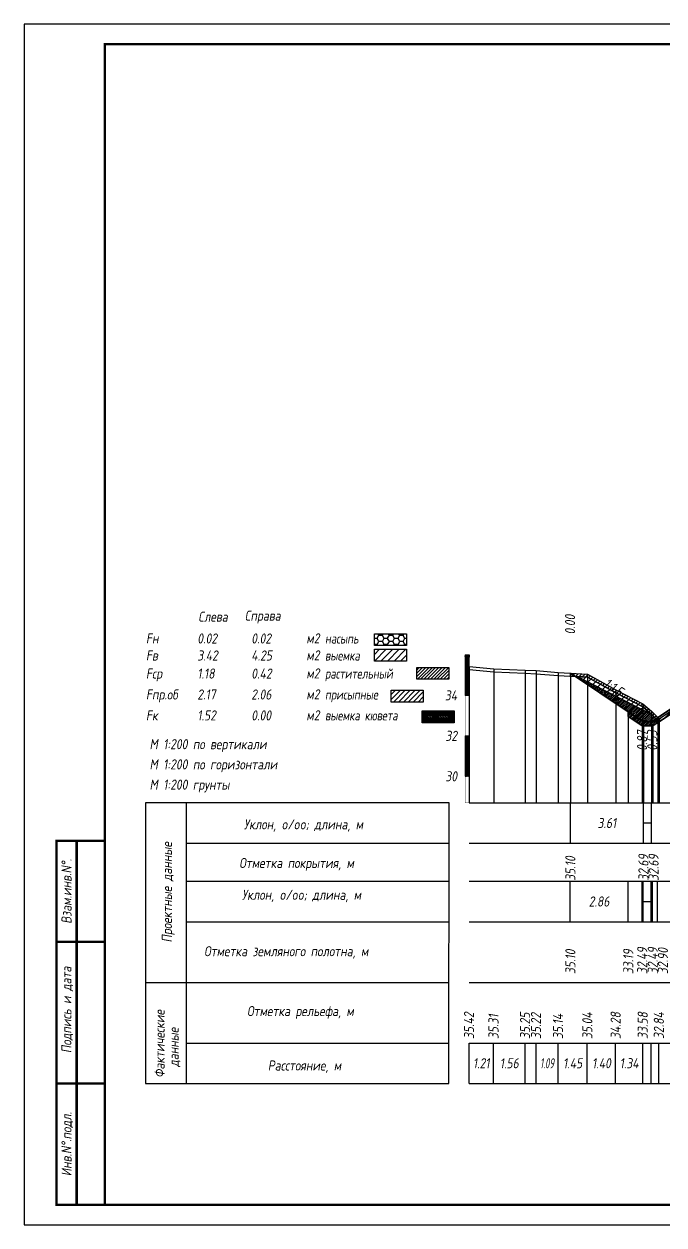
# Model space of a CAD drawing. Extents: x -717 to 1451, y -133302 to 233.
# Drawn here: x -30.1 to 128.1, y -110584.4 to -110287.4 of the extents above; entities that cross this region are included whole.
import ezdxf
from ezdxf.enums import TextEntityAlignment as Align

# ---------------------------------------------------------------- set-up
doc = ezdxf.new("R2010")
doc.units = 0
for name, color, linetype in [('Зарамочное оформление', 7, 'Continuous'), ('Код_510', 7, 'Continuous'), ('Код_514', 1, 'Continuous'), ('Код_516', 1, 'Continuous'), ('Контур_0', 7, 'Continuous'), ('Контур_508', 7, 'Continuous'), ('Контур_512', 7, 'Continuous'), ('Контур_513', 7, 'Continuous'), ('Красный поперечник', 1, 'Continuous'), ('Линейка абсолютных высот', 7, 'Continuous'), ('Объем выемки', 7, 'Continuous'), ('Объем кюветов', 7, 'Continuous'), ('Объем насыпи', 7, 'Continuous'), ('Объем присыпных обочин', 7, 'Continuous'), ('Объем срезки растительного слоя', 7, 'Continuous'), ('Объём_2650', 7, 'Continuous'), ('Объём_2661', 7, 'Continuous'), ('Объём_2663', 7, 'Continuous'), ('Объём_2664', 7, 'Continuous'), ('Объём_2666', 7, 'Continuous'), ('Откосы', 7, 'Continuous'), ('Рабочие отметки', 7, 'Continuous'), ('Таблица', 7, 'Continuous'), ('Уклоны проезжей части', 7, 'Continuous'), ('Черный поперечник', 3, 'Continuous')]:
    doc.layers.add(name, color=color, linetype=linetype)
for name, color, linetype, true_color in [('Контур_2570', 7, 'Continuous', 0x80ff00), ('Контур_2583', 3, 'Continuous', 0x00ff00), ('Контур_2584', 3, 'Continuous', 0x00ff00), ('Контур_2736', 4, 'Continuous', 0x00ffff), ('Контур_2737', 4, 'Continuous', 0x00ffff), ('Контур_2738', 4, 'Continuous', 0x00ffff), ('Контур_2739', 4, 'Continuous', 0x00ffff), ('Контур_2741', 4, 'Continuous', 0x00ffff), ('Контур_2742', 4, 'Continuous', 0x00ffff), ('Контур_2743', 4, 'Continuous', 0x00ffff), ('Контур_2744', 7, 'Continuous', 0xa4ffff), ('Контур_2745', 7, 'Continuous', 0xa4ffff), ('Контур_2747', 4, 'Continuous', 0x00ffff), ('Контур_2748', 4, 'Continuous', 0x00ffff), ('Контур_2749', 4, 'Continuous', 0x00ffff), ('Контур_2750', 4, 'Continuous', 0x00ffff), ('Контур_2751', 4, 'Continuous', 0x00ffff), ('Контур_2752', 4, 'Continuous', 0x00ffff), ('Контур_703', 4, 'Continuous', 0x00ffff), ('Контур_705', 4, 'Continuous', 0x00ffff), ('Контур_707', 4, 'Continuous', 0x00ffff), ('Контур_720', 131, 'Continuous', 0xaaffff), ('Объём_2563', 7, 'Continuous', 0xff8000), ('Объём_2570', 7, 'Continuous', 0x80ff00), ('Объём_2583', 3, 'Continuous', 0x00ff00), ('Объём_2584', 3, 'Continuous', 0x00ff00), ('Объём_2594', 3, 'Continuous', 0x00ff00), ('Объём_2598', 3, 'Continuous', 0x00ff00), ('Объём_2600', 7, 'Continuous', 0x808000), ('Объём_2620', 2, 'Continuous', 0xffff00), ('Объём_2746', 2, 'Continuous', 0xffff00)]:
    doc.layers.add(name, color=color, linetype=linetype, true_color=true_color)
doc.styles.add('М', font='romand.shx', dxfattribs={"width": 0.8, "oblique": 10, "height": 2.5})
pattern_1 = [(45.000001252, (0, 0), (-0.026516505928, 0.026516504769), []), (135.00000034, (0, 0), (-0.02651650519, -0.026516505506), [])]

# ---------------------------------------------------------------- blocks, each defined once
blk = doc.blocks.new('условные обозначения')
at = {"layer": 'Объём_2563'}
h = blk.add_hatch(dxfattribs=at)
h.set_pattern_fill('ANSI31', color=256, scale=0.3)
h.set_pattern_definition([(45, (-34.5, -100.5), (-0.673519, 0.673519), [])])
h.paths.add_polyline_path([(18.26, 7.53), (27.08, 7.53), (27.08, 4.62), (18.26, 4.62)])
at = {"layer": 'Объём_2570'}
h = blk.add_hatch(dxfattribs=at)
h.set_pattern_fill('ANSI31', color=3, scale=0.2)
h.set_pattern_definition([(45, (-32.9034, -100.5), (-0.4490128, 0.4490128), [])])
h.paths.add_polyline_path([(25.29, 13.16), (34.12, 13.16), (34.12, 10.25), (25.29, 10.25)])
at = {"layer": 'Объём_2600'}
h = blk.add_hatch(dxfattribs=at)
h.set_pattern_fill('ANSI31', color=6, scale=0.4)
h.set_pattern_definition([(45, (-34.5, -100.5), (-0.898026, 0.898026), [])])
h.paths.add_polyline_path([(13.63, 17.67), (22.46, 17.67), (22.46, 14.76), (13.63, 14.76)])
at = {"layer": 'Объём_2620'}
h = blk.add_hatch(dxfattribs=at)
h.set_pattern_fill('ANSI31', color=2, scale=0.1)
h.set_pattern_definition([(45, (-33.755, -100.5), (-0.2245064, 0.2245064), [])])
h.paths.add_polyline_path([(26.75, 2.41), (35.57, 2.41), (35.57, -0.5), (26.75, -0.5)])
at = {"layer": 'Объём_2650'}
h = blk.add_hatch(dxfattribs=at)
h.set_pattern_fill('HONEY', color=5, scale=0.3)
h.set_pattern_definition([(0, (-34.5, -100.5), (1.42875, 0.824889), [0.9525, -1.905]), (120, (-34.5, -100.5), (-1.42875, 0.824889), [0.9525, -1.905]), (60, (-34.5, -100.5), (3e-09, 1.6497784), [-1.905, 0.9525])])
h.paths.add_polyline_path([(13.63, 21.49), (22.46, 21.49), (22.46, 18.58), (13.63, 18.58)])
at = {"layer": 'Объём_2563'}
blk.add_lwpolyline([(18.26, 7.53), (27.08, 7.53), (27.08, 4.62), (18.26, 4.62)], close=True, dxfattribs=at)
at = {"layer": 'Объём_2620', "color": 2}
blk.add_lwpolyline([(26.75, 2.41), (35.57, 2.41), (35.57, -0.5), (26.75, -0.5)], close=True, dxfattribs=at)
at = {"layer": 'Объём_2650', "color": 5}
blk.add_lwpolyline([(13.63, 21.49), (22.46, 21.49), (22.46, 18.58), (13.63, 18.58)], close=True, dxfattribs=at)
at = {"layer": 'Объём_2650', "color": 6}
blk.add_lwpolyline([(13.63, 17.67), (22.46, 17.67), (22.46, 14.76), (13.63, 14.76)], close=True, dxfattribs=at)
at = {"layer": 'Объём_2650', "color": 3}
blk.add_lwpolyline([(25.29, 13.16), (34.12, 13.16), (34.12, 10.25), (25.29, 10.25)], close=True, dxfattribs=at)
at = {"layer": 'Объем насыпи', "color": 1, "style": 'М', "oblique": 10, "width": 0.8}
for s, p in [('насыпь', (0.09, 19.09)), ('выемка', (0.09, 14.89)), ('растительный', (0.09, 10.42)), ('присыпные', (0.09, 5.24)), ('выемка кювета', (0.09, 0.06))]:
    blk.add_text(s, height=2.5, dxfattribs=at).set_placement(p)

msp = doc.modelspace()

# ---------------------------------------------------------------- hatches: boundary and pattern name
at = {"layer": 'Линейка абсолютных высот'}
h = msp.add_hatch(dxfattribs=at)
h.set_pattern_fill('ANSI37', scale=0.3, style=0)
h.set_pattern_definition(pattern_1)
h.paths.add_polyline_path([(80, -110453.454), (80, -110443.454), (79, -110443.454), (79, -110453.454)])
h = msp.add_hatch(dxfattribs=at)
h.set_pattern_fill('ANSI37', scale=0.3, style=0)
h.set_pattern_definition(pattern_1)
h.paths.add_polyline_path([(80, -110473.454), (80, -110463.454), (79, -110463.454), (79, -110473.454)])
at = {"layer": 'Объём_2570'}
h = msp.add_hatch(dxfattribs=at)
h.set_pattern_fill('ANSI31', color=256, scale=0.2)
h.paths.add_polyline_path([(144.48, -110452.393), (139.209, -110454.038), (131.275, -110456.271), (129.461, -110458.283), (126.921, -110460.024), (125.053, -110458.076), (122.936, -110456.32), (116.235, -110452.802), (109.237, -110448.982), (105, -110448.71), (105, -110447.96), (109.237, -110448.232), (116.235, -110452.052), (122.936, -110455.57), (125.053, -110457.326), (126.921, -110459.274), (129.461, -110457.533), (131.275, -110455.521), (139.209, -110453.288), (144.48, -110451.643)])
h.paths.add_polyline_path([(287.909, -110451.97), (285.1, -110452.048), (283.449, -110452.296), (277.711, -110452.975), (275.982, -110452.603), (273.929, -110452.292), (273.929, -110451.542), (275.982, -110451.853), (277.711, -110452.225), (283.449, -110451.546), (285.1, -110451.298), (287.909, -110451.22)])
at = {"layer": 'Объём_2600'}
h = msp.add_hatch(dxfattribs=at)
h.set_pattern_fill('HONEY', color=5, scale=0.3)
h.paths.add_polyline_path([(105, -110448.71), (105, -110447.96), (106.245, -110448.79)])
h.paths.add_polyline_path([(286.736, -110452.003), (287.909, -110451.22), (287.909, -110451.97)])
h = msp.add_hatch(dxfattribs=at)
h.set_pattern_fill('ANSI31', color=6, scale=0.4)
h.paths.add_polyline_path([(109.237, -110448.982), (116.235, -110452.802), (122.936, -110456.32), (125.053, -110458.076), (125.215, -110458.245), (106.687, -110448.818)])
h.paths.add_polyline_path([(139.209, -110454.038), (144.48, -110452.393), (144.48, -110451.643), (153.88, -110451.327), (156.002, -110451.412), (156.502, -110452.162), (156.502, -110455.41), (131.687, -110456.154)])
h.paths.add_polyline_path([(286.345, -110452.263), (286.345, -110453.465), (282.897, -110455.763), (282.722, -110455.763), (282.722, -110456.181), (257.166, -110455.415), (257.166, -110452.085), (261.653, -110452.186), (262.153, -110451.436), (270.988, -110451.459), (273.929, -110451.542), (273.929, -110452.292), (275.982, -110452.603), (277.711, -110452.975), (283.449, -110452.296), (285.1, -110452.048), (286.736, -110452.003)])
at = {"layer": 'Объём_2620'}
h = msp.add_hatch(dxfattribs=at)
h.set_pattern_fill('ANSI31', color=2, scale=0.1)
h.paths.add_polyline_path([(125.362, -110461), (122.757, -110461), (119.31, -110458.702), (119.31, -110457.5), (106.245, -110448.79), (106.687, -110448.818), (125.215, -110458.245), (126.62, -110459.71), (126.62, -110460.162)])

# ---------------------------------------------------------------- linework, layer by layer
at = {"layer": 'Код_510'}
for p, q in [((79.946, -110549.421), (79.946, -110539.421)), ((85.989, -110549.421), (85.989, -110539.421)), ((93.796, -110549.421), (93.796, -110539.421)), ((96.502, -110549.421), (96.502, -110539.421)), ((101.941, -110549.421), (101.941, -110539.421)), ((109.183, -110549.421), (109.183, -110539.421)), ((116.181, -110549.421), (116.181, -110539.421)), ((122.882, -110549.421), (122.882, -110539.421)), ((124.998, -110549.421), (124.998, -110539.421)), ((126.866, -110549.421), (126.866, -110539.421))]:
    msp.add_line(p, q, dxfattribs=at)
at = {"layer": 'Код_514'}
for p, q in [((105, -110490), (105, -110480)), ((123.06, -110490), (123.06, -110480)), ((125.06, -110490), (125.06, -110480)), ((123.06, -110485), (125.06, -110485))]:
    msp.add_line(p, q, dxfattribs=at)
at = {"layer": 'Код_516'}
for p, q in [((104.946, -110509.421), (104.946, -110499.421)), ((119.255, -110509.421), (119.255, -110499.421)), ((119.255, -110509.421), (119.255, -110499.421)), ((122.703, -110509.421), (122.703, -110499.421)), ((123.005, -110509.421), (123.005, -110499.421)), ((125.005, -110509.421), (125.005, -110499.421)), ((125.308, -110509.421), (125.308, -110499.421)), ((126.565, -110509.421), (126.565, -110499.421)), ((126.565, -110509.421), (126.565, -110499.421)), ((122.703, -110504.421), (123.005, -110504.421)), ((123.005, -110504.421), (125.005, -110504.421)), ((125.005, -110504.421), (125.308, -110504.421))]:
    msp.add_line(p, q, dxfattribs=at)
at = {"layer": 'Контур_0', "flags": 128}
for points in [[(138.844, -110450.811), (126.62, -110458.96), (126.62, -110458.96), (126.62, -110458.96), (126.62, -110458.96), (126.62, -110458.96), (126.62, -110458.96), (126.62, -110458.96), (126.62, -110458.96), (126.62, -110458.96), (126.62, -110458.96), (126.62, -110458.96), (126.62, -110458.96), (126.62, -110458.96), (126.62, -110458.96), (125.06, -110460), (123.06, -110460), (105, -110447.96), (105, -110447.96), (105, -110447.96), (105, -110447.96), (105, -110447.96), (105, -110447.96), (105, -110447.96), (105, -110447.96), (105, -110447.96), (105, -110447.96), (105, -110447.96), (105, -110447.96), (105, -110447.96)], [(138.844, -110450.811), (126.62, -110458.96), (126.62, -110458.96), (126.62, -110458.96), (126.62, -110458.96), (126.62, -110458.96), (126.62, -110458.96), (126.62, -110458.96), (126.62, -110458.96), (126.62, -110458.96), (126.62, -110458.96), (126.62, -110458.96), (126.62, -110458.96), (126.62, -110458.96), (126.62, -110458.96), (125.06, -110460)]]:
    msp.add_lwpolyline(points, dxfattribs=at)
at = {"layer": 'Контур_2570', "flags": 128}
msp.add_lwpolyline([(80, -110447.089), (86.043, -110447.656), (93.851, -110447.947), (96.556, -110448.085), (101.995, -110448.518), (109.237, -110448.982), (116.235, -110452.802), (122.936, -110456.32), (125.053, -110458.076), (126.921, -110460.024), (129.461, -110458.283)], dxfattribs=at)
at = {"layer": 'Контур_2583', "flags": 128}
for points in [[(122.757, -110461), (123.06, -110461), (123.06, -110460), (119.31, -110457.5), (119.31, -110458.702), (122.757, -110461)], [(126.62, -110460.162), (126.62, -110458.96), (125.06, -110460), (125.06, -110461), (125.362, -110461), (126.62, -110460.162)]]:
    msp.add_lwpolyline(points, dxfattribs=at)
at = {"layer": 'Контур_2584', "flags": 128}
msp.add_lwpolyline([(125.06, -110461), (125.06, -110460), (123.06, -110460), (123.06, -110461), (125.06, -110461)], dxfattribs=at)
at = {"layer": 'Контур_2736', "flags": 128}
for points in [[(138.844, -110450.811), (126.62, -110458.96)], [(126.62, -110458.96), (125.06, -110460)]]:
    msp.add_lwpolyline(points, dxfattribs=at)
at = {"layer": 'Контур_2737', "flags": 128}
msp.add_lwpolyline([(126.62, -110458.96), (126.62, -110458.96)], dxfattribs=at)
at = {"layer": 'Контур_2738', "flags": 128}
msp.add_lwpolyline([(126.62, -110458.96), (126.62, -110458.96)], dxfattribs=at)
at = {"layer": 'Контур_2739', "flags": 128}
msp.add_lwpolyline([(126.62, -110458.96), (126.62, -110458.96)], dxfattribs=at)
at = {"layer": 'Контур_2741', "flags": 128}
msp.add_lwpolyline([(105, -110447.96), (105, -110447.96)], dxfattribs=at)
at = {"layer": 'Контур_2742', "flags": 128}
msp.add_lwpolyline([(105, -110447.96), (105, -110447.96)], dxfattribs=at)
at = {"layer": 'Контур_2743', "flags": 128}
msp.add_lwpolyline([(105, -110447.96), (105, -110447.96)], dxfattribs=at)
at = {"layer": 'Контур_2744', "flags": 128}
msp.add_lwpolyline([(105, -110447.96), (105, -110447.96)], dxfattribs=at)
msp.add_lwpolyline([(105, -110447.96), (105, -110447.96)], dxfattribs=at)
msp.add_lwpolyline([(105, -110447.96), (105, -110447.96)], dxfattribs=at)
msp.add_lwpolyline([(105, -110447.96), (105, -110447.96)], dxfattribs=at)
msp.add_lwpolyline([(105, -110447.96), (105, -110447.96)], dxfattribs=at)
msp.add_lwpolyline([(105, -110447.96), (105, -110447.96)], dxfattribs=at)
at = {"layer": 'Контур_2745', "flags": 128}
msp.add_lwpolyline([(126.62, -110458.96), (126.62, -110458.96)], dxfattribs=at)
msp.add_lwpolyline([(126.62, -110458.96), (126.62, -110458.96)], dxfattribs=at)
msp.add_lwpolyline([(126.62, -110458.96), (126.62, -110458.96)], dxfattribs=at)
msp.add_lwpolyline([(126.62, -110458.96), (126.62, -110458.96)], dxfattribs=at)
msp.add_lwpolyline([(126.62, -110458.96), (126.62, -110458.96)], dxfattribs=at)
msp.add_lwpolyline([(126.62, -110458.96), (126.62, -110458.96)], dxfattribs=at)
at = {"layer": 'Контур_2747', "flags": 128}
msp.add_lwpolyline([(126.62, -110458.96), (126.62, -110458.96)], dxfattribs=at)
at = {"layer": 'Контур_2748', "flags": 128}
msp.add_lwpolyline([(126.62, -110458.96), (126.62, -110458.96)], dxfattribs=at)
at = {"layer": 'Контур_2749', "flags": 128}
msp.add_lwpolyline([(126.62, -110458.96), (126.62, -110458.96)], dxfattribs=at)
at = {"layer": 'Контур_2750', "flags": 128}
msp.add_lwpolyline([(105, -110447.96), (105, -110447.96)], dxfattribs=at)
at = {"layer": 'Контур_2751', "flags": 128}
msp.add_lwpolyline([(105, -110447.96), (105, -110447.96)], dxfattribs=at)
at = {"layer": 'Контур_2752', "flags": 128}
msp.add_lwpolyline([(105, -110447.96), (105, -110447.96)], dxfattribs=at)
at = {"layer": 'Контур_508', "flags": 128}
msp.add_lwpolyline([(105, -110447.96), (119.31, -110457.5), (119.31, -110458.702), (122.757, -110461), (123.06, -110461), (125.06, -110461), (125.362, -110461), (126.62, -110460.162), (126.62, -110458.96), (130.788, -110456.181), (156.502, -110455.41), (156.502, -110453.007), (206.755, -110452.002), (257.166, -110453.011), (257.166, -110455.415), (282.722, -110456.181), (282.722, -110455.763), (282.897, -110455.763), (286.345, -110453.465), (286.345, -110452.263), (287.909, -110451.22)], dxfattribs=at)
at = {"layer": 'Контур_512', "flags": 128}
msp.add_lwpolyline([(105, -110447.96), (119.31, -110457.5), (119.31, -110458.702), (122.757, -110461), (123.06, -110461), (125.06, -110461), (125.362, -110461), (126.62, -110460.162), (126.62, -110458.96), (130.788, -110456.181), (156.502, -110455.41)], dxfattribs=at)
at = {"layer": 'Контур_513', "flags": 128}
msp.add_lwpolyline([(105, -110447.96), (119.31, -110457.5), (119.31, -110458.702), (122.757, -110461), (123.06, -110461), (125.06, -110461), (125.362, -110461), (126.62, -110460.162), (126.62, -110458.96), (130.788, -110456.181), (156.502, -110455.41), (156.502, -110453.007), (206.755, -110452.002), (257.166, -110453.011), (257.166, -110455.415), (282.722, -110456.181), (282.722, -110455.763), (282.897, -110455.763), (286.345, -110453.465), (286.345, -110452.263), (287.909, -110451.22)], dxfattribs=at)
at = {"layer": 'Контур_703', "flags": 128}
msp.add_lwpolyline([(138.844, -110450.811), (126.62, -110458.96)], dxfattribs=at)
at = {"layer": 'Контур_705', "flags": 128}
msp.add_lwpolyline([(126.62, -110458.96), (126.62, -110458.96)], dxfattribs=at)
at = {"layer": 'Контур_707', "flags": 128}
msp.add_lwpolyline([(123.06, -110460), (105, -110447.96)], dxfattribs=at)
at = {"layer": 'Контур_720', "flags": 128}
msp.add_lwpolyline([(125.06, -110460), (123.06, -110460)], dxfattribs=at)
at = {"layer": 'Красный поперечник'}
for p, q in [((105, -110447.96), (105, -110480)), ((105, -110447.96), (123.06, -110460)), ((125.06, -110460), (138.844, -110450.811)), ((119.31, -110457.5), (119.31, -110480)), ((119.31, -110458.702), (119.31, -110480)), ((123.06, -110460), (125.06, -110460)), ((126.62, -110458.96), (126.62, -110480)), ((126.62, -110460.162), (126.62, -110480)), ((122.757, -110461), (122.757, -110480)), ((123.06, -110461), (123.06, -110480)), ((125.06, -110461), (125.06, -110480)), ((125.362, -110461), (125.362, -110480))]:
    msp.add_line(p, q, dxfattribs=at)
at = {"layer": 'Линейка абсолютных высот', "color": 7, "const_width": 0.1, "flags": 128}
for points in [[(80, -110453.454), (80, -110443.454), (79, -110443.454), (79, -110453.454), (80, -110453.454)], [(80, -110463.454), (80, -110453.454), (79, -110453.454), (79, -110463.454), (80, -110463.454)], [(80, -110473.454), (80, -110463.454), (79, -110463.454), (79, -110473.454), (80, -110473.454)], [(80, -110480), (80, -110473.454), (79, -110473.454), (79, -110480), (80, -110480)]]:
    msp.add_lwpolyline(points, dxfattribs=at)
at = {"layer": 'Объём_2570', "flags": 128}
for points in [[(80, -110446.339), (86.043, -110446.906), (93.851, -110447.197), (96.556, -110447.335), (101.995, -110447.768), (109.237, -110448.232), (116.235, -110452.052), (122.936, -110455.57), (125.053, -110457.326), (126.921, -110459.274), (129.461, -110457.533)], [(144.48, -110452.393), (139.209, -110454.038), (131.275, -110456.271), (129.461, -110458.283), (126.921, -110460.024), (125.053, -110458.076), (122.936, -110456.32), (116.235, -110452.802), (109.237, -110448.982), (105, -110448.71), (105, -110447.96), (109.237, -110448.232), (116.235, -110452.052), (122.936, -110455.57), (125.053, -110457.326), (126.921, -110459.274), (129.461, -110457.533), (131.275, -110455.521), (139.209, -110453.288), (144.48, -110451.643), (144.48, -110452.393), (144.48, -110452.393)]]:
    msp.add_lwpolyline(points, dxfattribs=at)
at = {"layer": 'Объём_2583', "flags": 128}
for points in [[(122.757, -110461), (123.06, -110461), (123.06, -110460), (119.31, -110457.5), (119.31, -110458.702), (122.757, -110461)], [(126.62, -110460.162), (126.62, -110458.96), (125.06, -110460), (125.06, -110461), (125.362, -110461), (126.62, -110460.162)]]:
    msp.add_lwpolyline(points, dxfattribs=at)
at = {"layer": 'Объём_2584', "flags": 128}
msp.add_lwpolyline([(125.06, -110461), (125.06, -110460), (123.06, -110460), (123.06, -110461), (125.06, -110461)], dxfattribs=at)
at = {"layer": 'Объём_2594', "flags": 128}
for points in [[(123.06, -110460), (119.31, -110457.5)], [(126.62, -110458.96), (125.06, -110460)]]:
    msp.add_lwpolyline(points, dxfattribs=at)
at = {"layer": 'Объём_2598', "flags": 128}
msp.add_lwpolyline([(125.06, -110460), (123.06, -110460)], dxfattribs=at)
at = {"layer": 'Объём_2600', "color": 5, "flags": 128}
msp.add_lwpolyline([(105, -110448.71), (105, -110447.96), (106.245, -110448.79), (105, -110448.71), (105, -110448.71)], dxfattribs=at)
at = {"layer": 'Объём_2600', "flags": 128}
msp.add_lwpolyline([(126.62, -110458.96), (130.788, -110456.181), (131.687, -110456.154), (131.275, -110456.271), (129.461, -110458.283), (126.921, -110460.024), (126.62, -110459.71), (126.62, -110458.96), (126.62, -110458.96)], dxfattribs=at)
at = {"layer": 'Объём_2620', "flags": 128}
msp.add_lwpolyline([(125.362, -110461), (122.757, -110461), (119.31, -110458.702), (119.31, -110457.5), (106.245, -110448.79), (106.687, -110448.818), (125.215, -110458.245), (126.62, -110459.71), (126.62, -110460.162), (125.362, -110461), (125.362, -110461)], dxfattribs=at)
at = {"layer": 'Объём_2650', "color": 6, "flags": 128}
msp.add_lwpolyline([(109.237, -110448.982), (116.235, -110452.802), (122.936, -110456.32), (125.053, -110458.076), (125.215, -110458.245), (106.687, -110448.818), (109.237, -110448.982), (109.237, -110448.982)], dxfattribs=at)
at = {"layer": 'Объём_2661', "flags": 128}
msp.add_lwpolyline([(138.844, -110450.811), (126.62, -110458.96)], dxfattribs=at)
at = {"layer": 'Объём_2663', "flags": 128}
for points in [[(123.06, -110460), (105, -110447.96)], [(126.62, -110458.96), (125.06, -110460)]]:
    msp.add_lwpolyline(points, dxfattribs=at)
at = {"layer": 'Объём_2664', "flags": 128}
msp.add_lwpolyline([(125.06, -110460), (123.06, -110460)], dxfattribs=at)
at = {"layer": 'Объём_2666', "flags": 128}
msp.add_lwpolyline([(138.844, -110450.811), (126.62, -110458.96)], dxfattribs=at)
at = {"layer": 'Объём_2746', "flags": 128}
msp.add_lwpolyline([(123.06, -110460), (125.06, -110460), (126.181, -110459.253), (126.62, -110459.71), (126.62, -110460.162), (125.362, -110461), (122.757, -110461), (119.31, -110458.702), (119.31, -110457.5), (123.06, -110460), (123.06, -110460)], dxfattribs=at)
at = {"layer": 'Таблица'}
for p, q in [((80, -110480), (312.909, -110480)), ((80, -110490), (312.909, -110490)), ((80, -110499.421), (312.909, -110499.421)), ((79.946, -110509.421), (312.855, -110509.421)), ((79.946, -110524.421), (312.855, -110524.421)), ((79.946, -110539.421), (312.855, -110539.421)), ((79.946, -110549.421), (312.855, -110549.421))]:
    msp.add_line(p, q, dxfattribs=at)
at = {"layer": 'Таблица', "linetype": 'Continuous', "flags": 128}
for points in [[(0, -110480), (-0.054, -110549.421)], [(75, -110480), (0, -110480)], [(10, -110480), (10, -110549.421)], [(74.946, -110549.421), (75, -110480)], [(10, -110490), (75, -110490)], [(10, -110499.421), (75, -110499.421)], [(9.946, -110509.421), (74.946, -110509.421)], [(-0.054, -110524.421), (74.946, -110524.421)], [(9.946, -110539.421), (74.946, -110539.421)], [(-0.054, -110549.421), (74.946, -110549.421)]]:
    msp.add_lwpolyline(points, dxfattribs=at)
at = {"layer": 'Черный поперечник', "color": 7}
for p, q in [((80, -110446.339), (80, -110480)), ((86.043, -110446.906), (86.043, -110480)), ((93.851, -110447.197), (93.851, -110480)), ((96.556, -110447.335), (96.556, -110480)), ((101.995, -110447.768), (101.995, -110480)), ((109.237, -110448.232), (109.237, -110480)), ((116.235, -110452.052), (116.235, -110480)), ((122.936, -110455.57), (122.936, -110480)), ((125.053, -110457.326), (125.053, -110480)), ((126.921, -110459.274), (126.921, -110480))]:
    msp.add_line(p, q, dxfattribs=at)

# ---------------------------------------------------------------- block references
at = {"layer": 'Объём_2570', "xscale": 0.9}
msp.add_blockref('условные обозначения', (44.274, -110459.719), dxfattribs=at)

# ---------------------------------------------------------------- texts
at = {"style": 'М', "oblique": 10, "width": 0.8}
msp.add_text('М 1:200 грунты', height=2.5, dxfattribs=at).set_placement((0.973, -110476.769))
at = {"layer": 'Код_510', "style": 'М', "oblique": 10, "width": 0.8}
for s, p in [('35.42', (79.946, -110538.421)), ('35.31', (85.989, -110538.421)), ('35.25', (93.796, -110538.421)), ('35.22', (96.502, -110538.421)), ('35.14', (101.941, -110538.421)), ('35.04', (109.183, -110538.421)), ('34.28', (116.181, -110538.421)), ('33.58', (122.882, -110538.421)), ('32.84', (126.866, -110538.421))]:
    msp.add_text(s, height=2.5, rotation=90, dxfattribs=at).set_placement(p, align=Align.MIDDLE_LEFT)
at = {"layer": 'Код_510', "style": 'М', "oblique": 10}
for s, width, p in [('1.21', 0.8, (82.967, -110544.421)), ('1.56', 0.8, (89.893, -110544.421)), ('1.09', 0.6, (99.222, -110544.421)), ('1.45', 0.8, (105.562, -110544.421)), ('1.40', 0.8, (112.682, -110544.421)), ('1.34', 0.8, (119.531, -110544.421))]:
    msp.add_text(s, height=2.5, dxfattribs=dict(at, width=width)).set_placement(p, align=Align.MIDDLE_CENTER)
at = {"layer": 'Код_514', "style": 'М', "oblique": 10, "width": 0.8}
msp.add_text('3.61', height=2.5, dxfattribs=at).set_placement((114.03, -110485), align=Align.MIDDLE_CENTER)
for s, p in [('32.69', (123.06, -110499.303)), ('32.69', (125.56, -110499.303)), ('35.10', (105, -110499.303))]:
    msp.add_text(s, height=2.5, rotation=90, dxfattribs=at).set_placement(p, align=Align.MIDDLE_LEFT)
at = {"layer": 'Код_516', "style": 'М', "oblique": 10, "width": 0.8}
msp.add_text('2.86', height=2.5, dxfattribs=at).set_placement((112.101, -110504.421), align=Align.MIDDLE_CENTER)
for s, p in [('35.10', (105, -110522.371)), ('33.19', (119.31, -110522.371)), ('32.49', (122.757, -110522.371)), ('32.49', (125.362, -110522.371)), ('32.90', (127.862, -110522.371))]:
    msp.add_text(s, height=2.5, rotation=90, dxfattribs=at).set_placement(p, align=Align.MIDDLE_LEFT)
at = {"layer": 'Линейка абсолютных высот', "style": 'М', "oblique": 10, "width": 0.8}
for s, p in [('34', (77, -110453.454)), ('32', (77, -110463.454)), ('30', (77, -110473.454))]:
    msp.add_text(s, height=2.5, dxfattribs=at).set_placement(p, align=Align.MIDDLE_RIGHT)
at = {"layer": 'Объем выемки', "style": 'М', "oblique": 10, "width": 0.8}
for s, p in [('Fв', (0.085, -110444.835)), ('3.42', (12.785, -110444.835)), ('4.25', (26.126, -110444.835)), ('м2', (39.731, -110444.802))]:
    msp.add_text(s, height=2.5, dxfattribs=at).set_placement(p)
at = {"layer": 'Объем кюветов', "style": 'М', "oblique": 10, "width": 0.8}
for s, p in [('Fк', (0.085, -110459.66)), ('1.52', (12.785, -110459.66)), ('0.00', (26.126, -110459.66)), ('м2', (39.731, -110459.627))]:
    msp.add_text(s, height=2.5, dxfattribs=at).set_placement(p)
at = {"layer": 'Объем насыпи', "style": 'М', "oblique": 10, "width": 0.8}
for s, p in [('Слева', (13.029, -110435.249)), ('Справа', (24.522, -110434.982)), ('Fн', (0.085, -110440.63)), ('0.02', (12.785, -110440.63)), ('0.02', (26.126, -110440.63)), ('м2', (39.731, -110440.597))]:
    msp.add_text(s, height=2.5, dxfattribs=at).set_placement(p)
at = {"layer": 'Объем присыпных обочин', "style": 'М', "oblique": 10, "width": 0.8}
for s, p in [('Fпр.об', (0.085, -110454.481)), ('2.17', (12.785, -110454.481)), ('2.06', (26.126, -110454.481)), ('м2', (39.731, -110454.448))]:
    msp.add_text(s, height=2.5, dxfattribs=at).set_placement(p)
at = {"layer": 'Объем срезки растительного слоя', "style": 'М', "oblique": 10, "width": 0.8}
for s, p in [('Fср', (0.085, -110449.303)), ('1.18', (12.785, -110449.303)), ('0.42', (26.126, -110449.303)), ('м2', (39.731, -110449.269))]:
    msp.add_text(s, height=2.5, dxfattribs=at).set_placement(p)
at = {"layer": 'Откосы', "color": 1, "style": 'М', "oblique": 10, "width": 0.8}
msp.add_text('1:1.5', height=2.5, rotation=326.30994, dxfattribs=at).set_placement((114.585, -110453.148), align=Align.BOTTOM_CENTER)
at = {"layer": 'Рабочие отметки', "color": 1, "style": 'М', "oblique": 10, "width": 0.8}
msp.add_text('0.00', height=2.5, rotation=90, dxfattribs=at).set_placement((104.922, -110438.391), align=Align.MIDDLE_LEFT)
for s, p in [('0.87', (122.732, -110462.095)), ('0.53', (125.232, -110462.095))]:
    msp.add_text(s, height=2.5, rotation=90, dxfattribs=at).set_placement(p, align=Align.MIDDLE_RIGHT)
at = {"layer": 'Таблица', "style": 'М', "oblique": 10, "width": 0.8}
for s, p in [('М 1:200 по вертикали', (0.973, -110466.769)), ('М 1:200 по горизонтали', (0.973, -110471.769)), ('Уклон, o/oo; длина, м', (24.315, -110486.584)), ('Отметка покрытия, м', (23.148, -110496.139)), ('Уклон, o/oo; длина, м', (23.824, -110504.017)), ('Отметка земляного полотна, м', (14.462, -110517.965)), ('Отметка рельефа, м', (25.077, -110532.777)), ('Расстояние, м', (30.202, -110546.23))]:
    msp.add_text(s, height=2.5, dxfattribs=at).set_placement(p)
for s, p in [('Проектные данные ', (6.519, -110514.579)), ('Фактические ', (4.698, -110548.033)), ('данные', (8.204, -110545.328))]:
    msp.add_text(s, height=2.5, rotation=90, dxfattribs=at).set_placement(p)
at = {"layer": 'Уклоны проезжей части', "color": 1, "style": 'М', "oblique": 10, "width": 0.8}
msp.add_text('1:1.5', height=2.5, rotation=326.30994, dxfattribs=at).set_placement((114.585, -110453.148), align=Align.BOTTOM_CENTER)

# ---------------------------------------------------------------- wipeouts: each hides what was drawn before it
msp.add_wipeout([(-10.054, -110489.421), (-22.054, -110489.421), (-22.054, -110579.421), (-10.054, -110579.421)]).dxf.layer = 'Зарамочное оформление'

# ---------------------------------------------------------------- next in the draw order: linework, layer by layer
at = {"flags": 128}
msp.add_lwpolyline([(-30.054, -110584.421), (389.946, -110584.421), (389.946, -110287.421), (-30.054, -110287.421)], close=True, dxfattribs=at)
at = {"const_width": 0.6, "flags": 128}
msp.add_lwpolyline([(-10.054, -110579.421), (384.946, -110579.421), (384.946, -110292.421), (-10.054, -110292.421)], close=True, dxfattribs=at)
at = {"layer": 'Зарамочное оформление', "linetype": 'Continuous', "lineweight": -3, "const_width": 0.6, "flags": 128}
for points in [[(-10.054, -110579.421), (-22.054, -110579.421), (-22.054, -110489.421), (-10.054, -110489.421)], [(-17.054, -110579.421), (-17.054, -110489.421)], [(-22.054, -110514.421), (-10.054, -110514.421)], [(-22.054, -110549.421), (-10.054, -110549.421)]]:
    msp.add_lwpolyline(points, dxfattribs=at)

# ---------------------------------------------------------------- next in the draw order: texts
at = {"layer": 'Зарамочное оформление', "lineweight": 15, "style": 'М', "oblique": 10, "width": 0.8}
for s, p in [('Взам.инв.N%%d.', (-19.554, -110501.921)), ('Подпись и дата', (-19.572, -110531.227)), ('Инв.N%%d.подл.', (-19.554, -110564.421))]:
    msp.add_text(s, height=2.5, rotation=90, dxfattribs=at).set_placement(p, align=Align.MIDDLE_CENTER)

doc.saveas('drawing.dxf')
